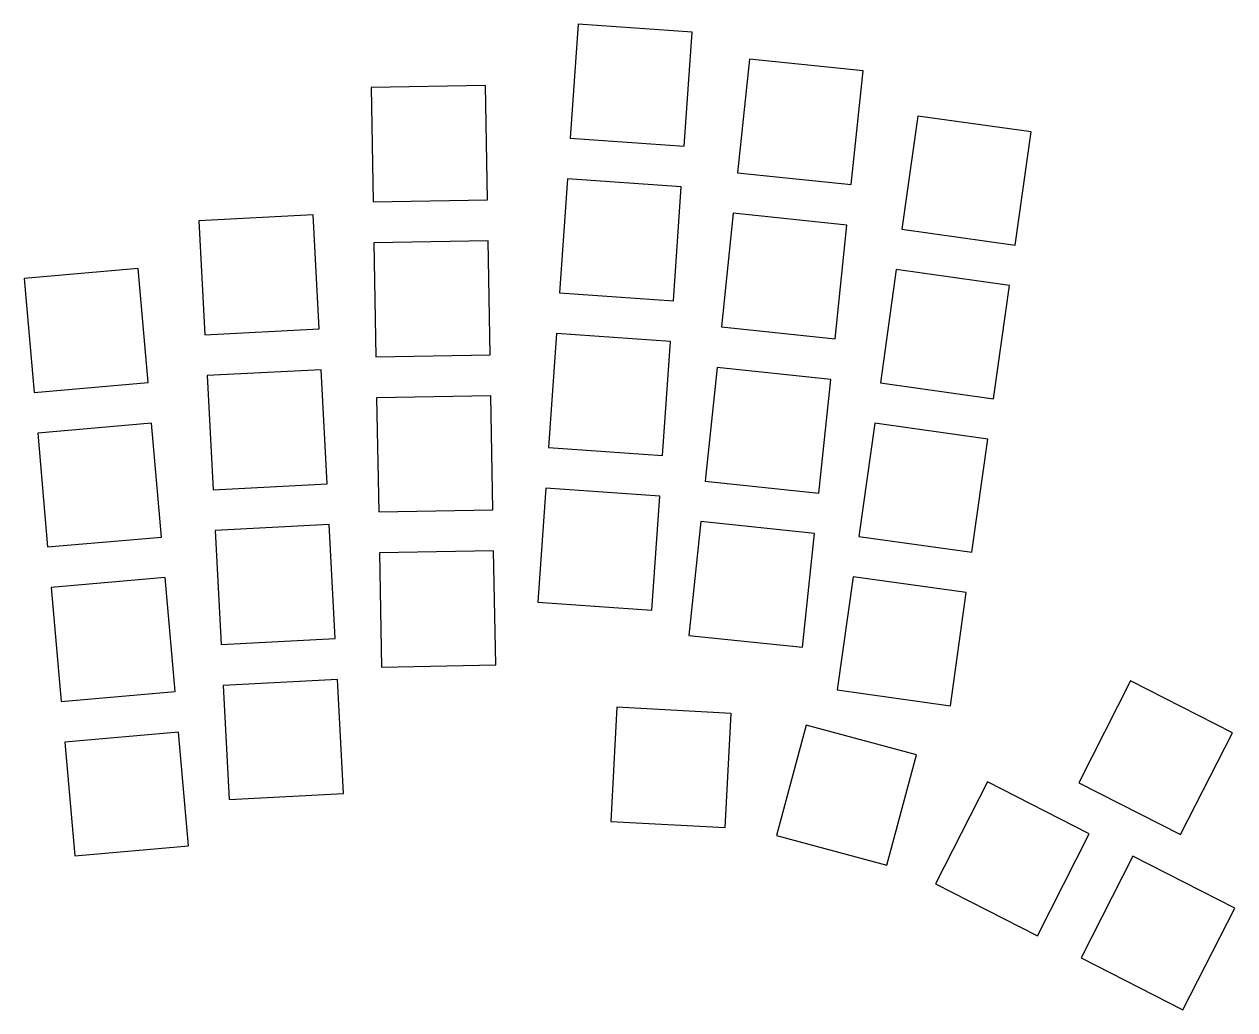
# Model space of a CAD drawing. Header units: millimetres. Extents: x -13 to 136, y -26 to 94.
import ezdxf

# ---------------------------------------------------------------- set-up
doc = ezdxf.new("R2010")
doc.units = ezdxf.units.MM

msp = doc.modelspace()

# ---------------------------------------------------------------- linework, layer by layer
for p, q in [((55.3, 94.32), (54.33, 80.36)), ((69.27, 93.35), (55.3, 94.32)), ((68.29, 79.38), (69.27, 93.35)), ((76.29, 90.05), (74.83, 76.13)), ((90.22, 88.59), (76.29, 90.05)), ((88.75, 74.67), (90.22, 88.59)), ((43.96, 86.8), (29.96, 86.55)), ((29.96, 86.55), (30.2, 72.55)), ((44.2, 72.8), (43.96, 86.8)), ((96.91, 83.07), (94.97, 69.2)), ((110.78, 81.12), (96.91, 83.07)), ((54.33, 80.36), (68.29, 79.38)), ((108.83, 67.25), (110.78, 81.12)), ((74.83, 76.13), (88.75, 74.67)), ((53.98, 75.37), (53, 61.4)), ((67.94, 74.39), (53.98, 75.37)), ((66.97, 60.43), (67.94, 74.39)), ((30.2, 72.55), (44.2, 72.8)), ((22.83, 70.96), (8.85, 70.23)), ((8.85, 70.23), (9.58, 56.25)), ((23.56, 56.98), (22.83, 70.96)), ((74.31, 71.16), (72.85, 57.24)), ((88.23, 69.7), (74.31, 71.16)), ((86.77, 55.77), (88.23, 69.7)), ((94.97, 69.2), (108.83, 67.25)), ((44.29, 67.8), (30.29, 67.55)), ((30.29, 67.55), (30.53, 53.56)), ((44.53, 53.8), (44.29, 67.8)), ((1.4, 64.37), (-12.55, 63.15)), ((2.62, 50.42), (1.4, 64.37)), ((94.27, 64.25), (92.32, 50.39)), ((108.13, 62.3), (94.27, 64.25)), ((-12.55, 63.15), (-11.33, 49.2)), ((106.19, 48.44), (108.13, 62.3)), ((53, 61.4), (66.97, 60.43)), ((9.58, 56.25), (23.56, 56.98)), ((52.65, 56.42), (51.68, 42.45)), ((66.62, 55.44), (52.65, 56.42)), ((72.85, 57.24), (86.77, 55.77)), ((65.64, 41.47), (66.62, 55.44)), ((30.53, 53.56), (44.53, 53.8)), ((23.82, 51.99), (9.84, 51.26)), ((24.56, 38.01), (23.82, 51.99)), ((72.32, 52.26), (70.86, 38.34)), ((86.25, 50.8), (72.32, 52.26)), ((-11.33, 49.2), (2.62, 50.42)), ((9.84, 51.26), (10.58, 37.28)), ((84.78, 36.88), (86.25, 50.8)), ((92.32, 50.39), (106.19, 48.44)), ((44.62, 48.8), (30.62, 48.56)), ((30.62, 48.56), (30.87, 34.56)), ((44.86, 34.8), (44.62, 48.8)), ((3.05, 45.44), (-10.9, 44.22)), ((4.27, 31.49), (3.05, 45.44)), ((91.63, 45.44), (89.68, 31.57)), ((105.49, 43.49), (91.63, 45.44)), ((-10.9, 44.22), (-9.68, 30.27)), ((103.54, 29.62), (105.49, 43.49)), ((51.68, 42.45), (65.64, 41.47)), ((10.58, 37.28), (24.56, 38.01)), ((51.33, 37.46), (50.35, 23.5)), ((65.29, 36.49), (51.33, 37.46)), ((70.86, 38.34), (84.78, 36.88)), ((64.32, 22.52), (65.29, 36.49)), ((30.87, 34.56), (44.86, 34.8)), ((24.82, 33.02), (10.84, 32.28)), ((25.55, 19.04), (24.82, 33.02)), ((70.34, 33.37), (68.87, 19.44)), ((84.26, 31.9), (70.34, 33.37)), ((-9.68, 30.27), (4.27, 31.49)), ((10.84, 32.28), (11.57, 18.3)), ((82.8, 17.98), (84.26, 31.9)), ((89.68, 31.57), (103.54, 29.62)), ((44.95, 29.8), (30.95, 29.56)), ((45.2, 15.81), (44.95, 29.8)), ((30.95, 29.56), (31.2, 15.56)), ((4.71, 26.51), (-9.24, 25.29)), ((-9.24, 25.29), (-8.02, 11.34)), ((5.93, 12.56), (4.71, 26.51)), ((88.98, 26.62), (87.03, 12.76)), ((102.85, 24.67), (88.98, 26.62)), ((100.9, 10.81), (102.85, 24.67)), ((50.35, 23.5), (64.32, 22.52)), ((68.87, 19.44), (82.8, 17.98)), ((11.57, 18.3), (25.55, 19.04)), ((31.2, 15.56), (45.2, 15.81)), ((25.81, 14.04), (11.83, 13.31)), ((26.55, 0.06), (25.81, 14.04)), ((122.98, 13.86), (116.62, 1.38)), ((135.45, 7.5), (122.98, 13.86)), ((-8.02, 11.34), (5.93, 12.56)), ((11.83, 13.31), (12.56, -0.67)), ((87.03, 12.76), (100.9, 10.81)), ((60.05, 10.62), (59.32, -3.36)), ((74.03, 9.88), (60.05, 10.62)), ((73.3, -4.1), (74.03, 9.88)), ((6.36, 7.58), (-7.58, 6.36)), ((7.58, -6.36), (6.36, 7.58)), ((83.23, 8.43), (79.6, -5.09)), ((96.75, 4.8), (83.23, 8.43)), ((129.1, -4.97), (135.45, 7.5)), ((-7.58, 6.36), (-6.36, -7.58)), ((93.13, -8.72), (96.75, 4.8)), ((12.56, -0.67), (26.55, 0.06)), ((105.44, 1.47), (99.09, -11.01)), ((117.92, -4.89), (105.44, 1.47)), ((116.62, 1.38), (129.1, -4.97)), ((59.32, -3.36), (73.3, -4.1)), ((79.6, -5.09), (93.13, -8.72)), ((111.56, -17.36), (117.92, -4.89)), ((-6.36, -7.58), (7.58, -6.36)), ((123.26, -7.61), (116.91, -20.09)), ((135.74, -13.97), (123.26, -7.61)), ((99.09, -11.01), (111.56, -17.36)), ((129.38, -26.44), (135.74, -13.97)), ((116.91, -20.09), (129.38, -26.44))]:
    msp.add_line(p, q)

doc.saveas('drawing.dxf')
